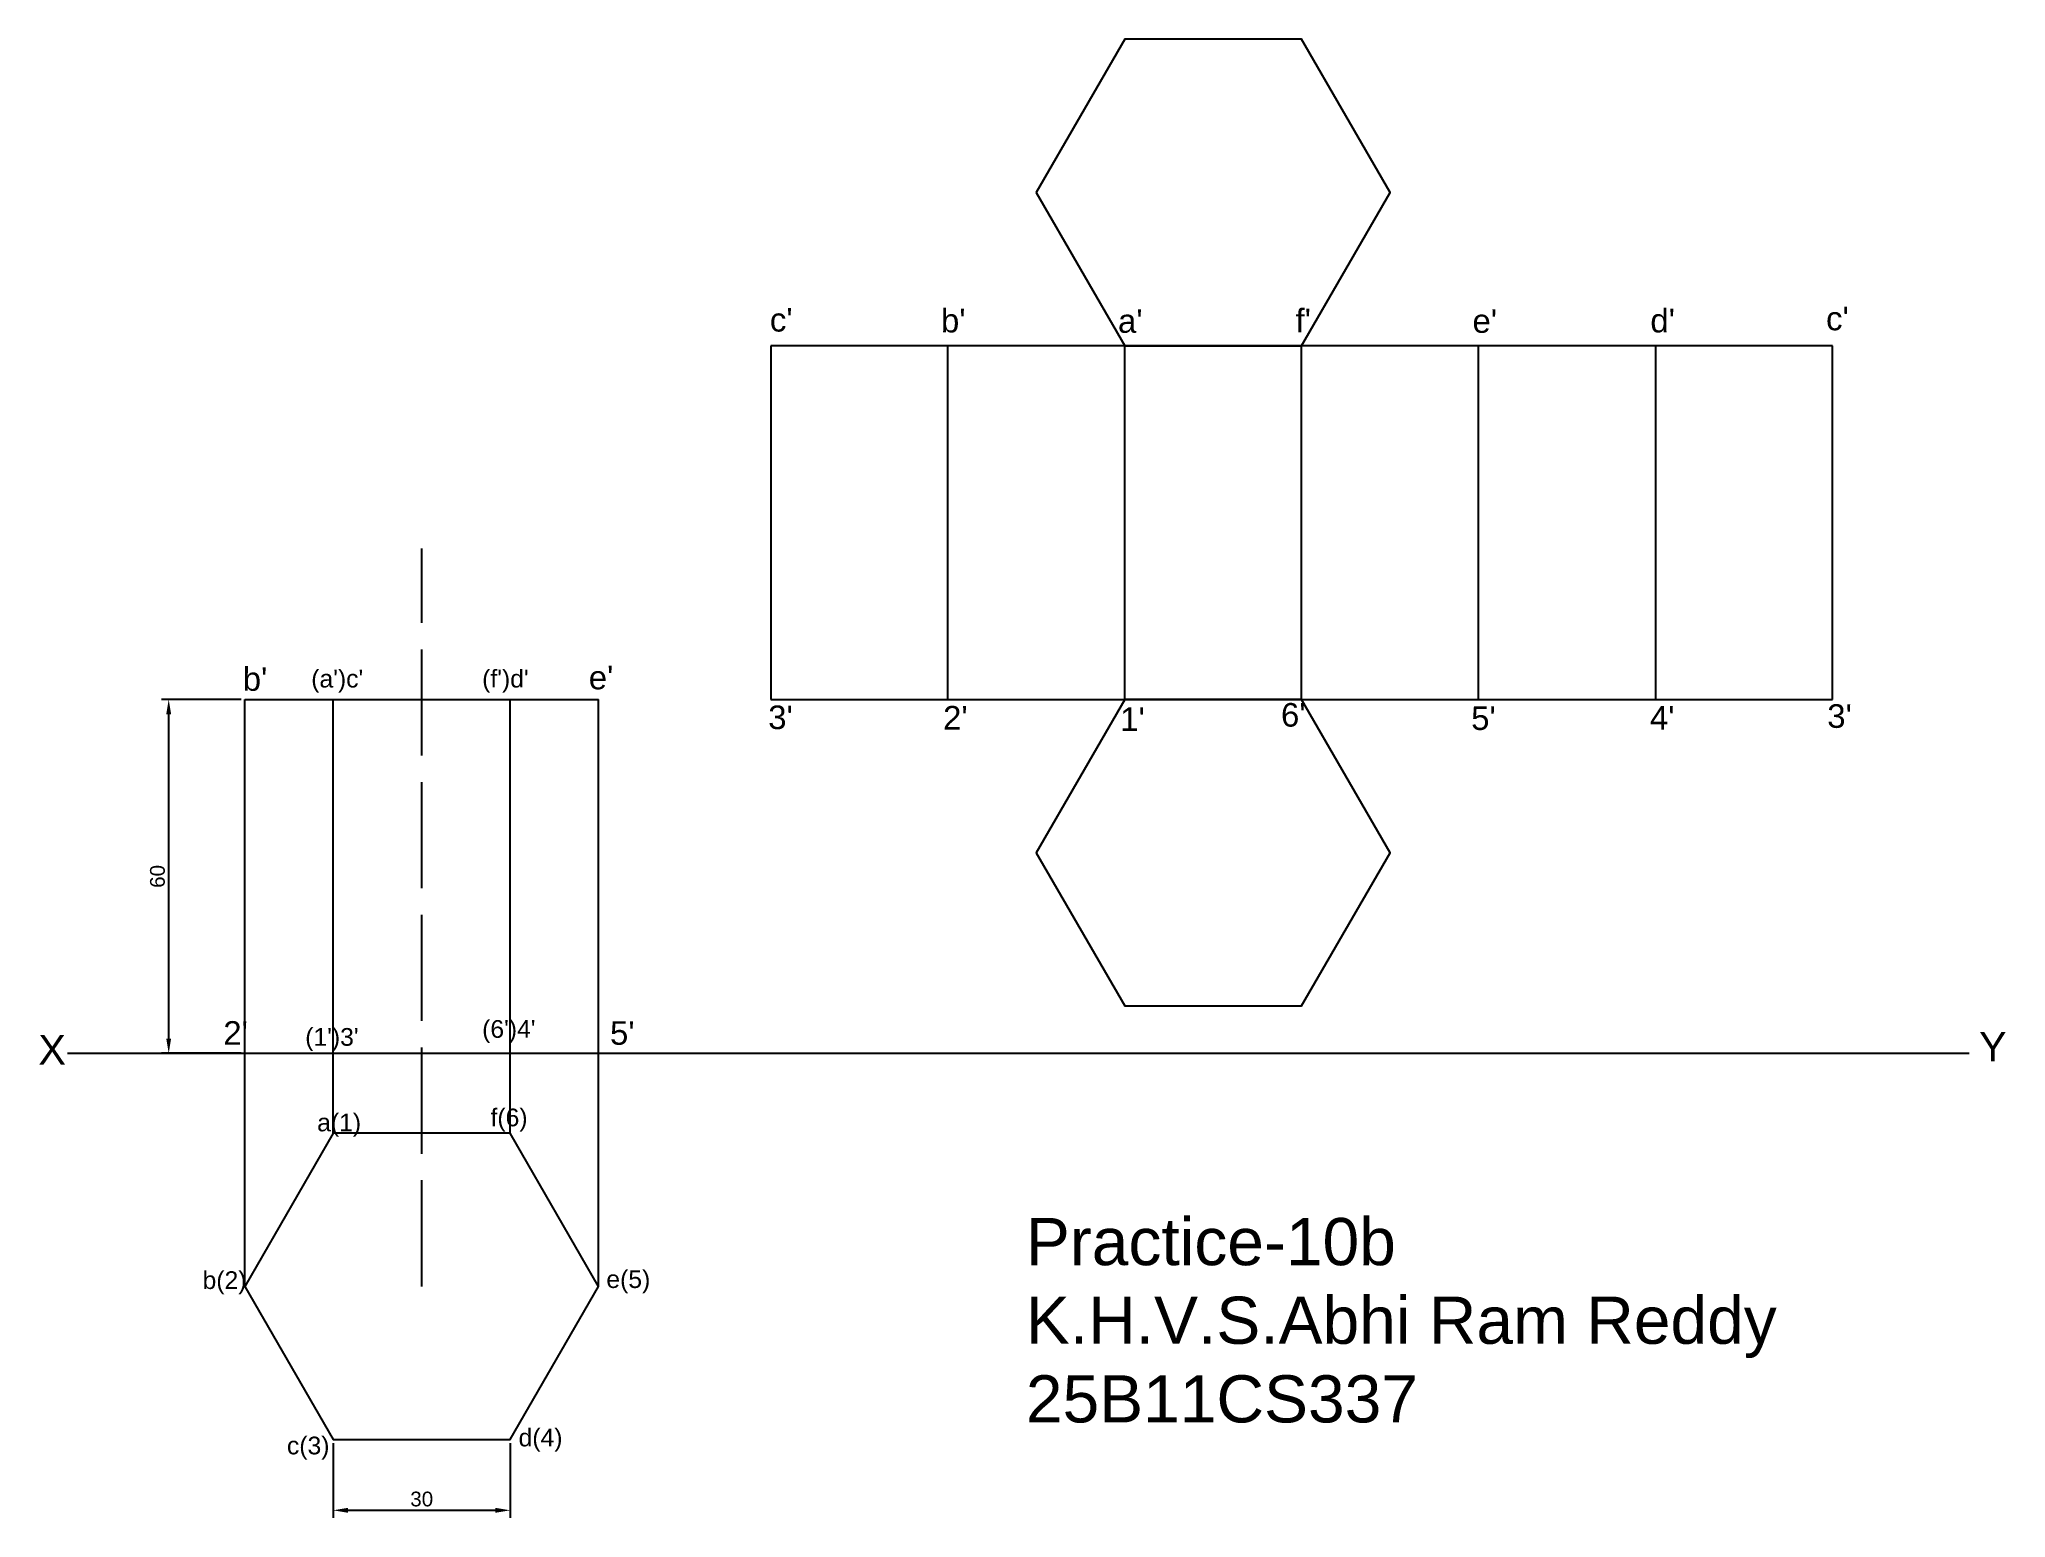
# Model space of a CAD drawing. Header units: millimetres. Extents: x 72 to 405, y 117 to 367.
import ezdxf

# ---------------------------------------------------------------- set-up
doc = ezdxf.new("R2010")
doc.units = ezdxf.units.MM
doc.header["$LTSCALE"] = 1.5
doc.linetypes.add('ACAD_ISO02W100', pattern=[15, 12, -3])
doc.styles.get("Standard").update_dxf_attribs({"font": 'arial.ttf'})
doc.dimstyles.new('ISO-25', dxfattribs={"dimtxt": 2.5, "dimasz": 2.5, "dimexe": 1.25, "dimexo": 0.625, "dimtad": 1, "dimtxsty": 'Standard', "dimcen": 2.5, "dimadec": 0, "dimazin": 0, "dimtfac": 1, "dimtmove": 0, "dimatfit": 3, "dimfxl": 1, "dimarcsym": 0})

# ---------------------------------------------------------------- blocks, each defined once
blk = doc.blocks.new('*D2')
at = {"color": 0, "lineweight": -2, "transparency": 16777216}
for p, q in [((105.76, 255.28), (92.23, 255.28)), ((93.48, 197.78), (93.48, 252.78)), ((105.76, 195.28), (92.23, 195.28))]:
    blk.add_line(p, q, dxfattribs=at)
at = {"color": 0, "transparency": 16777216}
for points in [[(93.06, 252.78), (93.89, 252.78), (93.48, 255.28)], [(93.06, 197.78), (93.89, 197.78), (93.48, 195.28)]]:
    blk.add_solid(points, dxfattribs=at)
at = {"layer": 'Defpoints', "color": 0, "transparency": 16777216}
for p in [(93.48, 255.28), (106.38, 255.28), (106.38, 195.28)]:
    blk.add_point(p, dxfattribs=at)
at = {"color": 0, "transparency": 16777216, "insert": (91.58, 225.28), "char_height": 2.5, "attachment_point": 5, "rotation": 90}
blk.add_mtext('60', dxfattribs=at)
blk = doc.blocks.new('*D3')
at = {"color": 0, "lineweight": -2, "transparency": 16777216}
for p, q in [((121.38, 129.15), (121.38, 116.53)), ((151.38, 129.15), (151.38, 116.53)), ((123.88, 117.78), (148.88, 117.78))]:
    blk.add_line(p, q, dxfattribs=at)
at = {"color": 0, "transparency": 16777216}
for points in [[(123.88, 118.2), (123.88, 117.36), (121.38, 117.78)], [(148.88, 118.2), (148.88, 117.36), (151.38, 117.78)]]:
    blk.add_solid(points, dxfattribs=at)
at = {"layer": 'Defpoints', "color": 0, "transparency": 16777216}
for p in [(121.38, 129.78), (151.38, 129.78), (151.38, 117.78)]:
    blk.add_point(p, dxfattribs=at)
at = {"color": 0, "transparency": 16777216, "insert": (136.38, 119.68), "char_height": 2.5, "attachment_point": 5}
blk.add_mtext('30', dxfattribs=at)

msp = doc.modelspace()

# ---------------------------------------------------------------- linework, layer by layer
for p, q in [((225.573, 315.277), (195.573, 315.277)), ((195.573, 315.277), (195.573, 255.277)), ((255.573, 315.277), (225.573, 315.277)), ((225.573, 255.277), (225.573, 315.277)), ((285.573, 315.277), (255.573, 315.277)), ((255.573, 315.277), (255.573, 315.277)), ((255.573, 315.277), (255.573, 315.277)), ((255.573, 255.277), (255.573, 315.277)), ((315.573, 315.277), (285.573, 315.277)), ((285.573, 255.277), (285.573, 315.277)), ((315.573, 255.277), (315.573, 315.277)), ((345.573, 315.277), (315.573, 315.277)), ((375.573, 315.277), (345.573, 315.277)), ((345.573, 315.277), (345.573, 255.277)), ((375.573, 255.277), (375.573, 315.277)), ((106.382, 195.277), (106.382, 255.277)), ((106.382, 255.277), (166.382, 255.277)), ((121.382, 195.277), (121.382, 255.277)), ((151.382, 195.277), (151.382, 255.277)), ((166.382, 195.277), (166.382, 255.277)), ((195.573, 255.277), (225.573, 255.277)), ((225.573, 255.277), (255.573, 255.277)), ((255.573, 255.277), (285.573, 255.277)), ((285.573, 255.277), (315.573, 255.277)), ((315.573, 255.277), (315.573, 255.277)), ((315.573, 255.277), (315.573, 255.277)), ((315.573, 255.277), (345.573, 255.277)), ((345.573, 255.277), (375.573, 255.277)), ((76.33, 195.277), (398.785, 195.277)), ((106.382, 155.76), (106.382, 195.277)), ((121.382, 181.741), (121.382, 195.277)), ((151.382, 181.741), (151.382, 195.277)), ((166.382, 155.76), (166.382, 195.277))]:
    msp.add_line(p, q)
at = {"linetype": 'ACAD_ISO02W100'}
msp.add_line((136.382, 155.76), (136.382, 280.903), dxfattribs=at)
for points in [[(255.573, 315.277), (285.573, 315.277), (300.573, 341.257), (285.573, 367.238), (255.573, 367.238), (240.573, 341.257)], [(285.573, 255.277), (255.573, 255.277), (240.573, 229.296), (255.573, 203.315), (285.573, 203.315), (300.573, 229.296)], [(151.382, 181.741), (121.382, 181.741), (106.382, 155.76), (121.382, 129.78), (151.382, 129.78), (166.382, 155.76)]]:
    msp.add_lwpolyline(points, close=True)

# ---------------------------------------------------------------- texts
at = {"attachment_point": 1}
for s, width, insert, char_height in [("c'", 8.34992, (195.411, 321.677), 4), ("b'", 8.34992, (224.424, 321.536), 4), ("a'", 8.34992, (254.444, 321.468), 4), ("f'", 8.34992, (284.542, 321.541), 4), ("e'", 8.34992, (314.545, 321.47), 4), ("d'", 8.34992, (344.709, 321.54), 4), ("c'", 8.34992, (374.5, 321.894), 4), ("b'", 11.40474, (106.028, 260.762), 4), ("(a')c'", 8.53871, (117.646, 260.318), 3), ("(f')d'", 8.53871, (146.624, 260.318), 3), ("e'", 11.40474, (164.701, 261.006), 4), ("3'", 8.34992, (195.13, 254.258), 4), ("2'", 8.34992, (224.78, 254.187), 4), ("1'", 8.34992, (254.816, 253.965), 4), ("6'", 8.34992, (282.08, 254.683), 4), ("5'", 8.34992, (314.322, 254.118), 4), ("4'", 8.34992, (344.629, 254.191), 4), ("3'", 8.34992, (374.703, 254.474), 4), ("2'", 11.40474, (102.735, 200.73), 4), ("(6')4'", 8.53871, (146.624, 200.908), 3), ("5'", 11.40474, (168.308, 200.73), 4), ('X', 33.39508, (71.384, 198.376), 5), ("(1')3'", 8.53871, (116.624, 199.559), 3), ('Y', 33.39508, (400.452, 198.901), 5), ('a(1)', 6.61364, (118.648, 185.051), 3), ('f(6)', 6.61364, (148.046, 185.904), 3), ('Practice-10b\\PK.H.V.S.Abhi Ram Reddy\\P25B11CS337', 154.37901, (238.821, 167.35), 8), ('b(2)', 6.61364, (99.22, 158.312), 3), ('e(5)', 6.61364, (167.685, 158.481), 3), ('c(3)', 6.61364, (113.525, 130.27), 3), ('d(4)', 6.61364, (152.804, 131.62), 3)]:
    msp.add_mtext_dynamic_manual_height_columns(s, width=width, gutter_width=12.5, heights=[0], dxfattribs=dict(at, insert=insert, char_height=char_height))

# ---------------------------------------------------------------- dimensions: what is measured, and where the dimension line sits
dim = msp.add_linear_dim(base=(93.477, 255.277), p1=(106.382, 195.277), p2=(106.382, 255.277), angle=90, dimstyle='ISO-25')
dim.commit()
dim.dimension.update_dxf_attribs({"geometry": '*D2', "text_midpoint": (91.575, 225.277)})
dim = msp.add_linear_dim(base=(151.382, 117.781), p1=(121.382, 129.78), p2=(151.382, 129.78), dimstyle='ISO-25')
dim.commit()
dim.dimension.update_dxf_attribs({"geometry": '*D3', "text_midpoint": (136.382, 119.683)})

doc.saveas('drawing.dxf')
